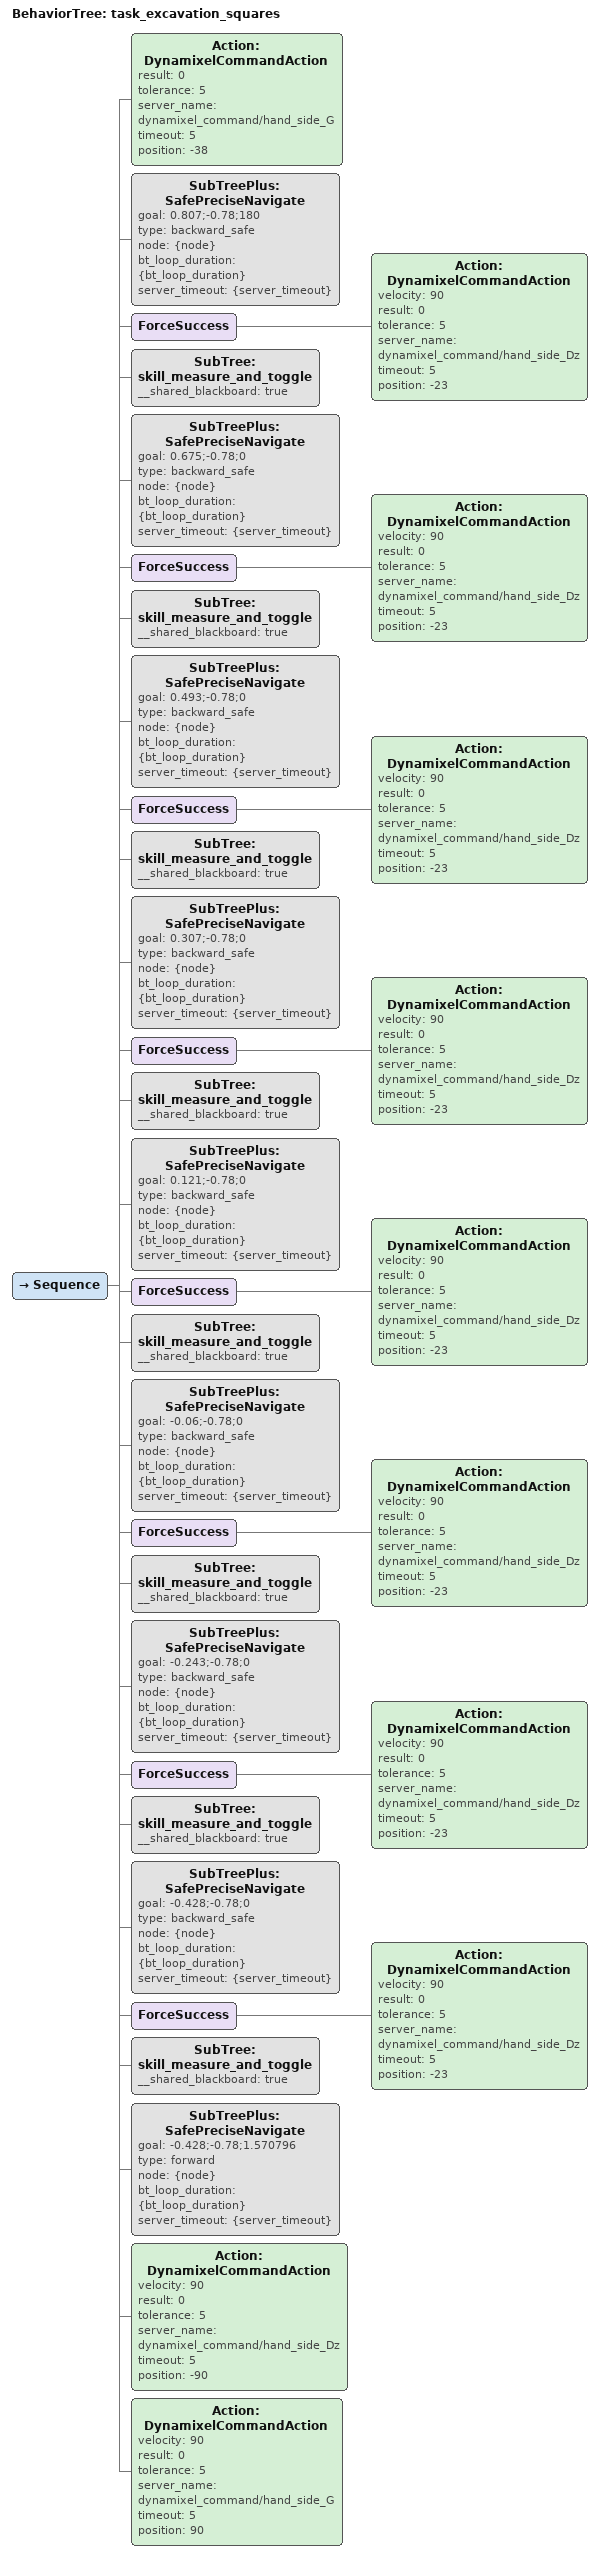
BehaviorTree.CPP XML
<root main_tree_to_execute="task_excavation_squares">
    <BehaviorTree ID="task_excavation_squares">
        <Sequence>
            <Action ID="DynamixelCommandAction" result="0" tolerance="5" server_name="dynamixel_command/hand_side_G" timeout="5" position="-38" />
            <SubTreePlus ID="SafePreciseNavigate" goal="0.807;-0.78;180" type="backward_safe" node="{node}" bt_loop_duration="{bt_loop_duration}" server_timeout="{server_timeout}" />
            <ForceSuccess>
                <Action velocity="90" ID="DynamixelCommandAction" result="0" tolerance="5" server_name="dynamixel_command/hand_side_Dz" timeout="5" position="-23" />
            </ForceSuccess>
            <SubTree ID="skill_measure_and_toggle" __shared_blackboard="true" />
            <SubTreePlus ID="SafePreciseNavigate" goal="0.675;-0.78;0" type="backward_safe" node="{node}" bt_loop_duration="{bt_loop_duration}" server_timeout="{server_timeout}" />
            <ForceSuccess>
                <Action velocity="90" ID="DynamixelCommandAction" result="0" tolerance="5" server_name="dynamixel_command/hand_side_Dz" timeout="5" position="-23" />
            </ForceSuccess>
            <SubTree ID="skill_measure_and_toggle" __shared_blackboard="true" />
            <SubTreePlus ID="SafePreciseNavigate" goal="0.493;-0.78;0" type="backward_safe" node="{node}" bt_loop_duration="{bt_loop_duration}" server_timeout="{server_timeout}" />
            <ForceSuccess>
                <Action velocity="90" ID="DynamixelCommandAction" result="0" tolerance="5" server_name="dynamixel_command/hand_side_Dz" timeout="5" position="-23" />
            </ForceSuccess>
            <SubTree ID="skill_measure_and_toggle" __shared_blackboard="true" />
            <SubTreePlus ID="SafePreciseNavigate" goal="0.307;-0.78;0" type="backward_safe" node="{node}" bt_loop_duration="{bt_loop_duration}" server_timeout="{server_timeout}" />
            <ForceSuccess>
                <Action velocity="90" ID="DynamixelCommandAction" result="0" tolerance="5" server_name="dynamixel_command/hand_side_Dz" timeout="5" position="-23" />
            </ForceSuccess>
            <SubTree ID="skill_measure_and_toggle" __shared_blackboard="true" />
            <SubTreePlus ID="SafePreciseNavigate" goal="0.121;-0.78;0" type="backward_safe" node="{node}" bt_loop_duration="{bt_loop_duration}" server_timeout="{server_timeout}" />
            <ForceSuccess>
                <Action velocity="90" ID="DynamixelCommandAction" result="0" tolerance="5" server_name="dynamixel_command/hand_side_Dz" timeout="5" position="-23" />
            </ForceSuccess>
            <SubTree ID="skill_measure_and_toggle" __shared_blackboard="true" />
            <SubTreePlus ID="SafePreciseNavigate" goal="-0.06;-0.78;0" type="backward_safe" node="{node}" bt_loop_duration="{bt_loop_duration}" server_timeout="{server_timeout}" />
            <ForceSuccess>
                <Action velocity="90" ID="DynamixelCommandAction" result="0" tolerance="5" server_name="dynamixel_command/hand_side_Dz" timeout="5" position="-23" />
            </ForceSuccess>
            <SubTree ID="skill_measure_and_toggle" __shared_blackboard="true" />
            <SubTreePlus ID="SafePreciseNavigate" goal="-0.243;-0.78;0" type="backward_safe" node="{node}" bt_loop_duration="{bt_loop_duration}" server_timeout="{server_timeout}" />
            <ForceSuccess>
                <Action velocity="90" ID="DynamixelCommandAction" result="0" tolerance="5" server_name="dynamixel_command/hand_side_Dz" timeout="5" position="-23" />
            </ForceSuccess>
            <SubTree ID="skill_measure_and_toggle" __shared_blackboard="true" />
            <SubTreePlus ID="SafePreciseNavigate" goal="-0.428;-0.78;0" type="backward_safe" node="{node}" bt_loop_duration="{bt_loop_duration}" server_timeout="{server_timeout}" />
            <ForceSuccess>
                <Action velocity="90" ID="DynamixelCommandAction" result="0" tolerance="5" server_name="dynamixel_command/hand_side_Dz" timeout="5" position="-23" />
            </ForceSuccess>
            <SubTree ID="skill_measure_and_toggle" __shared_blackboard="true" />
            <SubTreePlus ID="SafePreciseNavigate" goal="-0.428;-0.78;1.570796" type="forward" node="{node}" bt_loop_duration="{bt_loop_duration}" server_timeout="{server_timeout}" />
            <Action velocity="90" ID="DynamixelCommandAction" result="0" tolerance="5" server_name="dynamixel_command/hand_side_Dz" timeout="5" position="-90" />
            <Action velocity="90" ID="DynamixelCommandAction" result="0" tolerance="5" server_name="dynamixel_command/hand_side_G" timeout="5" position="90" />
        </Sequence>
    </BehaviorTree>
</root>
